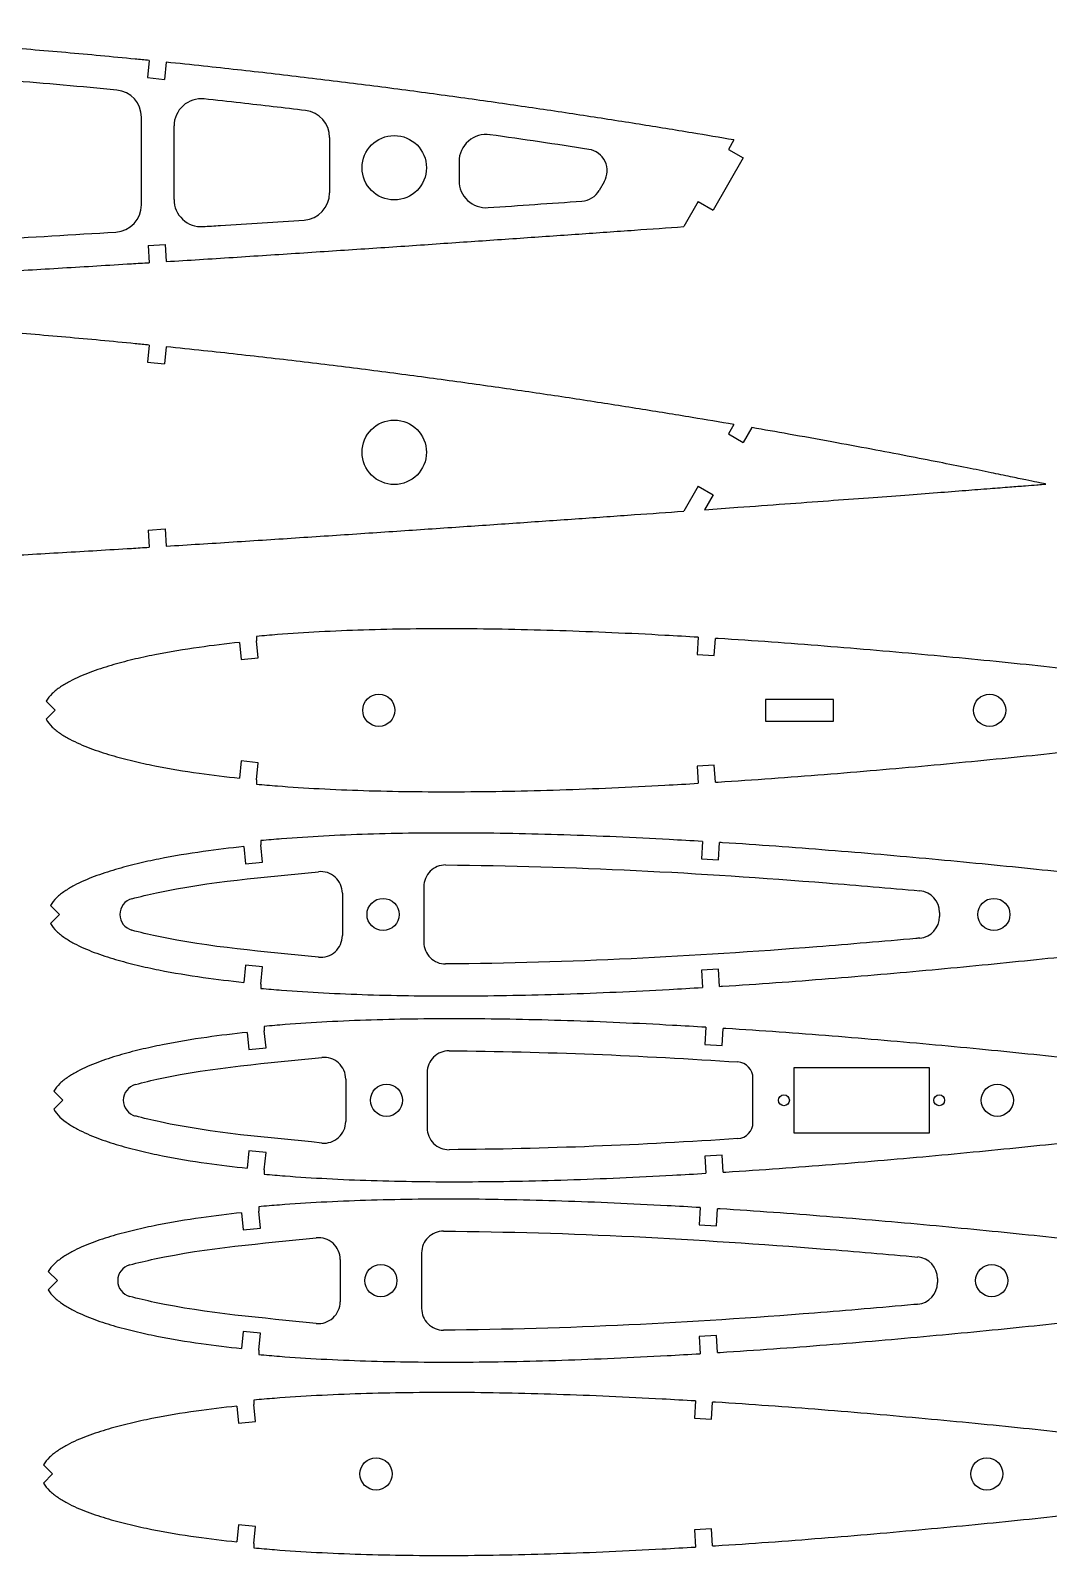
# Model space of a CAD drawing. Header units: millimetres. Extents: x 1 to 808, y 0 to 705.
# Drawn here: x 216.2 to 403.7, y 55.4 to 336.3 of the extents above; entities that cross this region are included whole.
import ezdxf

# ---------------------------------------------------------------- set-up
doc = ezdxf.new("R2010")
doc.units = ezdxf.units.MM

msp = doc.modelspace()

# ---------------------------------------------------------------- linework, layer by layer
at = {"color": 7, "linetype": 'Continuous', "lineweight": 25}
for p, q in [((238.1, 330.73), (237.78, 327.57)), ((241.26, 330.41), (240.94, 327.25)), ((237.78, 327.57), (240.94, 327.25)), ((236.68, 304.13), (236.68, 320.3)), ((242.68, 305.13), (242.68, 318.68)), ((271.32, 316.56), (271.32, 306.34)), ((345.78, 316.1), (344.77, 314.36)), ((295.17, 312.11), (295.17, 308.62)), ((347.52, 312.78), (341.97, 303.16)), ((344.77, 314.36), (347.52, 312.78)), ((321.91, 308.41), (320.99, 306.82)), ((339.22, 304.75), (336.56, 300.14)), ((339.22, 304.75), (341.97, 303.16)), ((237.9, 296.67), (241.06, 296.87)), ((237.9, 296.67), (238.09, 293.5)), ((241.06, 296.87), (241.26, 293.7)), ((238.1, 278.33), (237.78, 275.17)), ((241.26, 278.01), (240.94, 274.85)), ((237.78, 275.17), (240.94, 274.85)), ((345.78, 263.7), (344.77, 261.96)), ((344.77, 261.96), (347.52, 260.37)), ((349.11, 263.12), (347.52, 260.37)), ((339.22, 252.35), (336.56, 247.74)), ((339.22, 252.35), (341.97, 250.76)), ((341.97, 250.76), (340.39, 248.01)), ((237.9, 244.27), (241.06, 244.47)), ((241.06, 244.47), (241.26, 241.3)), ((237.9, 244.27), (238.09, 241.1)), ((257.89, 224.68), (257.89, 223.88)), ((254.73, 223.57), (255.04, 220.41)), ((258.2, 220.72), (257.89, 223.88)), ((339.21, 224.52), (339.02, 221.35)), ((342.18, 221.15), (342.38, 224.32)), ((255.04, 220.41), (258.2, 220.72)), ((339.02, 221.35), (342.18, 221.15)), ((220.8, 211.07), (219.13, 212.74)), ((219.13, 209.41), (220.8, 211.07)), ((364.14, 213.07), (351.64, 213.07)), ((351.64, 213.07), (351.64, 209.07)), ((364.14, 209.07), (364.14, 213.07)), ((351.64, 209.07), (364.14, 209.07)), ((255.04, 201.74), (254.73, 198.58)), ((258.2, 201.43), (255.04, 201.74)), ((257.89, 198.27), (258.2, 201.43)), ((342.18, 201), (339.02, 200.8)), ((339.02, 200.8), (339.21, 197.63)), ((342.38, 197.83), (342.18, 201)), ((257.89, 198.27), (257.89, 197.47)), ((255.52, 185.97), (255.83, 182.81)), ((258.68, 187.08), (258.68, 186.28)), ((258.99, 183.12), (258.68, 186.28)), ((340, 186.92), (339.8, 183.75)), ((342.97, 183.56), (343.17, 186.73)), ((255.83, 182.81), (258.99, 183.12)), ((339.8, 183.75), (342.97, 183.56)), ((273.68, 177.38), (273.68, 169.59)), ((288.68, 178.59), (288.68, 168.37)), ((221.58, 173.48), (219.92, 175.14)), ((219.92, 171.81), (221.58, 173.48)), ((383.68, 173.85), (383.68, 173.11)), ((255.83, 164.14), (255.52, 160.98)), ((258.99, 163.83), (255.83, 164.14)), ((258.68, 160.67), (258.99, 163.83)), ((342.97, 163.4), (339.8, 163.2)), ((339.8, 163.2), (340, 160.03)), ((343.17, 160.23), (342.97, 163.4)), ((258.68, 160.67), (258.68, 159.87)), ((256.15, 151.76), (256.46, 148.6)), ((259.31, 152.87), (259.31, 152.07)), ((259.62, 148.91), (259.31, 152.07)), ((340.63, 152.71), (340.44, 149.54)), ((343.61, 149.34), (343.8, 152.51)), ((256.46, 148.6), (259.62, 148.91)), ((340.44, 149.54), (343.61, 149.34)), ((289.31, 144.37), (289.31, 134.16)), ((349.31, 135.2), (349.31, 143.33)), ((381.81, 145.26), (356.81, 145.26)), ((356.81, 145.26), (356.81, 133.26)), ((381.81, 133.26), (381.81, 145.26)), ((222.22, 139.26), (220.55, 140.93)), ((274.31, 143.16), (274.31, 135.37)), ((220.55, 137.6), (222.22, 139.26)), ((356.81, 133.26), (381.81, 133.26)), ((256.46, 129.93), (256.15, 126.77)), ((259.62, 129.62), (256.46, 129.93)), ((259.31, 126.46), (259.62, 129.62)), ((343.61, 129.18), (340.44, 128.99)), ((343.8, 126.02), (343.61, 129.18)), ((259.31, 126.46), (259.31, 125.66)), ((340.44, 128.99), (340.63, 125.82)), ((255.12, 118.55), (255.43, 115.39)), ((258.28, 119.65), (258.28, 118.86)), ((258.59, 115.7), (258.28, 118.86)), ((339.6, 119.49), (339.4, 116.32)), ((342.57, 116.13), (342.77, 119.3)), ((255.43, 115.39), (258.59, 115.7)), ((339.4, 116.32), (342.57, 116.13)), ((273.28, 109.95), (273.28, 102.16)), ((288.28, 111.16), (288.28, 100.94)), ((221.19, 106.05), (219.52, 107.71)), ((219.52, 104.38), (221.19, 106.05)), ((383.28, 106.42), (383.28, 105.68)), ((255.43, 96.71), (255.12, 93.55)), ((258.59, 96.4), (255.43, 96.71)), ((258.28, 93.24), (258.59, 96.4)), ((342.57, 95.97), (339.4, 95.77)), ((339.4, 95.77), (339.6, 92.6)), ((342.77, 92.8), (342.57, 95.97)), ((258.28, 93.24), (258.28, 92.44)), ((254.23, 82.94), (254.54, 79.78)), ((257.38, 84.05), (257.38, 83.25)), ((257.7, 80.09), (257.38, 83.25)), ((338.71, 83.89), (338.51, 80.72)), ((341.68, 80.53), (341.88, 83.69)), ((254.54, 79.78), (257.7, 80.09)), ((338.51, 80.72), (341.68, 80.53)), ((220.29, 70.45), (218.63, 72.11)), ((218.63, 68.78), (220.29, 70.45)), ((254.54, 61.11), (254.23, 57.95)), ((257.7, 60.8), (254.54, 61.11)), ((257.38, 57.64), (257.7, 60.8)), ((341.68, 60.37), (338.51, 60.17)), ((338.51, 60.17), (338.71, 57)), ((341.88, 57.2), (341.68, 60.37)), ((257.38, 57.64), (257.38, 56.84))]:
    msp.add_line(p, q, dxfattribs=at)
for centre, radius in [((283.24, 310.98), 5.93), ((283.24, 258.58), 5.93), ((280.39, 211.07), 2.96), ((392.89, 211.07), 2.96), ((281.18, 173.48), 2.96), ((393.68, 173.48), 2.96), ((281.81, 139.26), 2.96), ((394.31, 139.26), 2.96), ((355.01, 139.26), 1), ((383.61, 139.26), 1), ((280.78, 106.05), 2.96), ((393.28, 106.05), 2.96), ((279.88, 70.45), 2.96), ((392.38, 70.45), 2.96)]:
    msp.add_circle(centre, radius, dxfattribs=at)
for centre, radius, start, end in [((231.68, 320.3), 5, 0, 84.5284), ((247.68, 318.68), 5, 83.8714, 180), ((266.32, 316.56), 5, 0, 83.1501), ((300.17, 312.11), 5, 81.895, 180), ((318.45, 310.41), 4, 330, 81.2359), ((266.32, 306.34), 5, 273.7695, 0), ((300.17, 308.62), 5, 180, 273.9333), ((317.53, 308.82), 4, 274.0041, 330), ((231.68, 304.13), 5, 273.4985, 0), ((247.68, 305.13), 5, 180, 273.6427), ((292.68, 178.59), 4, 89.6124, 180), ((269.68, 177.38), 4, 0, 95.9465), ((379.68, 173.85), 4, 0, 84.7954), ((235.71, 173.48), 3, 105.2264, 254.7729), ((379.68, 173.11), 4, 275.2043, 0), ((269.68, 169.59), 4, 264.1152, 0), ((292.68, 168.37), 4, 180, 270.3768), ((270.31, 143.16), 4, 0, 95.9465), ((293.31, 144.37), 4, 89.6124, 180), ((346.31, 143.33), 3, 0, 86.2232), ((236.34, 139.26), 3, 105.2264, 254.7729), ((270.31, 135.37), 4, 264.1152, 0), ((346.31, 135.2), 3, 273.7769, 0), ((293.31, 134.16), 4, 180, 270.3768), ((292.28, 111.16), 4, 89.6124, 180), ((269.28, 109.95), 4, 0, 95.9465), ((379.28, 106.42), 4, 0, 84.7954), ((235.31, 106.05), 3, 105.2264, 254.7729), ((379.28, 105.68), 4, 275.2043, 0), ((269.28, 102.16), 4, 264.1152, 0), ((292.28, 100.94), 4, 180, 270.3768)]:
    msp.add_arc(centre, radius, start, end, dxfattribs=at)
for points, knots in [([(238.1, 330.73), (237.24, 330.81), (232.12, 331.32), (222.72, 332.2), (209.88, 333.27), (197.01, 334.21), (184.17, 335), (171.38, 335.65), (160.75, 336.05), (154.38, 336.21), (152.24, 336.25)], [0.2047656, 0.2047656, 0.2047656, 0.2047656, 0.2079495, 0.2236526, 0.2394488, 0.2552737, 0.271062, 0.286749, 0.3023145, 0.3101536, 0.3101536, 0.3101536, 0.3101536]), ([(232.15, 325.28), (225.58, 325.91), (211.91, 327.12), (191.14, 328.62), (173.24, 329.58), (162.48, 329.97), (158.8, 330.08)], [0.21137482, 0.21137482, 0.21137482, 0.21137482, 0.23574276, 0.26201823, 0.28829371, 0.30189966, 0.30189966, 0.30189966, 0.30189966]), ([(345.78, 316.1), (343.22, 316.54), (337.42, 317.51), (328.2, 319.02), (317.96, 320.61), (307.24, 322.22), (296.09, 323.81), (284.55, 325.37), (272.67, 326.88), (260.5, 328.34), (249.99, 329.5), (243.55, 330.18), (241.26, 330.41)], [0.0716548, 0.0716548, 0.0716548, 0.0716548, 0.0811828, 0.0932621, 0.1059726, 0.1192627, 0.1330762, 0.1473568, 0.162046, 0.1770824, 0.1924049, 0.2008773, 0.2008773, 0.2008773, 0.2008773]), ([(266.91, 321.52), (262.93, 322), (256.69, 322.72), (250.46, 323.41), (248.21, 323.65)], [0.16838073, 0.16838073, 0.16838073, 0.16838073, 0.18319181, 0.19152526, 0.19152526, 0.19152526, 0.19152526]), ([(248, 300.14), (249.07, 300.21), (255.28, 300.6), (261.5, 301.01), (266.65, 301.35)], [0.80986011, 0.80986011, 0.80986011, 0.80986011, 0.81380317, 0.83276585, 0.83276585, 0.83276585, 0.83276585]), ([(158.85, 295.38), (161.12, 295.47), (170.52, 295.85), (187.03, 296.59), (209.15, 297.77), (224.13, 298.66), (231.98, 299.14)], [0.70034653, 0.70034653, 0.70034653, 0.70034653, 0.70870128, 0.73497675, 0.76125223, 0.79019245, 0.79019245, 0.79019245, 0.79019245]), ([(241.26, 293.7), (243.29, 293.83), (249.45, 294.22), (259.65, 294.87), (271.78, 295.67), (283.63, 296.46), (295.16, 297.25), (306.32, 298.02), (317.06, 298.76), (327.1, 299.47), (333.54, 299.93), (336.56, 300.14)], [0.8011298, 0.8011298, 0.8011298, 0.8011298, 0.8086097, 0.8237868, 0.8386904, 0.8532584, 0.8674312, 0.8811492, 0.8943553, 0.9069945, 0.9181103, 0.9181103, 0.9181103, 0.9181103]), ([(152.24, 289.12), (154.44, 289.21), (160.8, 289.45), (171.37, 289.87), (183.98, 290.45), (196.68, 291.1), (209.42, 291.79), (222.13, 292.53), (231.69, 293.11), (237, 293.44), (238.09, 293.5)], [0.6919612, 0.6919612, 0.6919612, 0.6919612, 0.700055, 0.7153339, 0.7308256, 0.7464236, 0.7620645, 0.7776851, 0.7932212, 0.7972414, 0.7972414, 0.7972414, 0.7972414]), ([(238.1, 278.33), (237.24, 278.41), (232.12, 278.92), (222.72, 279.79), (209.88, 280.86), (197.01, 281.8), (184.17, 282.6), (171.38, 283.24), (160.75, 283.65), (154.38, 283.81), (152.24, 283.85)], [0.2047656, 0.2047656, 0.2047656, 0.2047656, 0.2079495, 0.2236526, 0.2394488, 0.2552737, 0.271062, 0.286749, 0.3023145, 0.3101536, 0.3101536, 0.3101536, 0.3101536]), ([(345.78, 263.7), (343.22, 264.14), (337.42, 265.11), (328.2, 266.61), (317.96, 268.21), (307.24, 269.82), (296.09, 271.4), (284.55, 272.96), (272.67, 274.48), (260.5, 275.93), (249.99, 277.1), (243.55, 277.77), (241.26, 278.01)], [0.0716548, 0.0716548, 0.0716548, 0.0716548, 0.0811828, 0.0932621, 0.1059726, 0.1192627, 0.1330762, 0.1473568, 0.162046, 0.1770824, 0.1924049, 0.2008773, 0.2008773, 0.2008773, 0.2008773]), ([(340.39, 248.01), (342.44, 248.16), (347.38, 248.51), (354.99, 249.07), (363.01, 249.65), (370.38, 250.2), (377.06, 250.7), (383.02, 251.15), (388.25, 251.55), (392.69, 251.9), (396.4, 252.18), (399.19, 252.41), (401.44, 252.56), (402.36, 252.68), (403.46, 252.71), (402.37, 252.88), (401.47, 253.11), (399.26, 253.55), (396.52, 254.13), (392.88, 254.88), (388.5, 255.77), (383.36, 256.79), (377.48, 257.94), (370.88, 259.2), (363.6, 260.55), (356.27, 261.87), (351.36, 262.73), (349.11, 263.12)], [0.9228056, 0.9228056, 0.9228056, 0.9228056, 0.9303617, 0.9409915, 0.9508571, 0.9599165, 0.9681315, 0.9754664, 0.981889, 0.9873721, 0.9918912, 0.995427, 0.997964, 0.9994905, 1, 1.0005094, 1.0020365, 1.0045734, 1.0081105, 1.0126329, 1.018121, 1.0245526, 1.0318998, 1.0401327, 1.049217, 1.0591146, 1.0675107, 1.0675107, 1.0675107, 1.0675107]), ([(241.26, 241.3), (243.29, 241.43), (249.45, 241.81), (259.65, 242.47), (271.78, 243.27), (283.63, 244.06), (295.16, 244.85), (306.32, 245.61), (317.06, 246.36), (327.1, 247.07), (333.54, 247.52), (336.56, 247.74)], [0.8011298, 0.8011298, 0.8011298, 0.8011298, 0.8086097, 0.8237868, 0.8386904, 0.8532584, 0.8674312, 0.8811492, 0.8943553, 0.9069945, 0.9181103, 0.9181103, 0.9181103, 0.9181103]), ([(152.24, 236.72), (154.44, 236.8), (160.8, 237.05), (171.37, 237.47), (183.98, 238.05), (196.68, 238.7), (209.42, 239.39), (222.13, 240.13), (231.69, 240.7), (237, 241.03), (238.09, 241.1)], [0.6919612, 0.6919612, 0.6919612, 0.6919612, 0.700055, 0.7153339, 0.7308256, 0.7464236, 0.7620645, 0.7776851, 0.7932212, 0.7972414, 0.7972414, 0.7972414, 0.7972414]), ([(339.21, 224.52), (337.17, 224.64), (331.88, 224.95), (323.38, 225.37), (313.77, 225.74), (304.34, 225.98), (295.15, 226.1), (286.26, 226.06), (277.71, 225.88), (269.56, 225.54), (263, 225.12), (259.16, 224.8), (257.89, 224.68)], [0.2538428, 0.2538428, 0.2538428, 0.2538428, 0.2658843, 0.2850258, 0.3039219, 0.3224568, 0.3405205, 0.3580039, 0.3748053, 0.3908272, 0.4059778, 0.4134953, 0.4134953, 0.4134953, 0.4134953]), ([(254.73, 223.57), (252.24, 223.31), (247.02, 222.68), (240.46, 221.6), (235.07, 220.43), (231.08, 219.38), (227.17, 218.1), (224.05, 216.76), (221.74, 215.4), (220.21, 214.2), (219.41, 213.25), (219.13, 212.74)], [0.41988601, 0.41988601, 0.41988601, 0.41988601, 0.43464345, 0.45098258, 0.45915215, 0.46732172, 0.47549129, 0.48366086, 0.48774565, 0.49183043, 0.49583611, 0.49583611, 0.49583611, 0.49583611]), ([(422.93, 216.93), (420.74, 217.18), (415.83, 217.74), (408.07, 218.6), (399.52, 219.5), (390.63, 220.39), (381.44, 221.26), (372.01, 222.1), (362.41, 222.9), (352.68, 223.64), (345.99, 224.09), (342.55, 224.31), (342.38, 224.32)], [0.0889426, 0.0889426, 0.0889426, 0.0889426, 0.1018998, 0.1180043, 0.1348946, 0.1524657, 0.1706094, 0.1892117, 0.2081586, 0.2273316, 0.2466133, 0.2476151, 0.2476151, 0.2476151, 0.2476151]), ([(219.13, 209.41), (219.41, 208.9), (220.21, 207.95), (221.74, 206.75), (224.05, 205.39), (227.17, 204.05), (231.08, 202.77), (235.07, 201.72), (240.46, 200.55), (247.02, 199.47), (252.24, 198.84), (254.73, 198.58)], [0.50416389, 0.50416389, 0.50416389, 0.50416389, 0.50816957, 0.51225435, 0.51633914, 0.52450871, 0.53267828, 0.54084785, 0.54901742, 0.56535655, 0.58011399, 0.58011399, 0.58011399, 0.58011399]), ([(342.38, 197.83), (342.55, 197.84), (345.99, 198.06), (352.68, 198.51), (362.41, 199.25), (372.01, 200.05), (381.44, 200.89), (390.63, 201.76), (399.52, 202.65), (407.85, 203.53), (413.2, 204.12), (415.69, 204.4)], [0.7523849, 0.7523849, 0.7523849, 0.7523849, 0.7533867, 0.7726684, 0.7918414, 0.8107883, 0.8293906, 0.8475343, 0.8651054, 0.8819957, 0.8967786, 0.8967786, 0.8967786, 0.8967786]), ([(257.89, 197.47), (259.16, 197.35), (263, 197.03), (269.56, 196.61), (277.71, 196.27), (286.26, 196.09), (295.15, 196.05), (304.34, 196.17), (313.77, 196.41), (323.38, 196.78), (331.88, 197.2), (337.17, 197.51), (339.21, 197.63)], [0.5865047, 0.5865047, 0.5865047, 0.5865047, 0.5940222, 0.6091728, 0.6251947, 0.6419961, 0.6594795, 0.6775432, 0.6960781, 0.7149742, 0.7341157, 0.7461572, 0.7461572, 0.7461572, 0.7461572]), ([(340, 186.92), (337.96, 187.04), (332.67, 187.35), (324.17, 187.77), (314.56, 188.14), (305.13, 188.39), (295.94, 188.5), (287.04, 188.46), (278.5, 188.28), (270.35, 187.94), (263.79, 187.52), (259.95, 187.2), (258.68, 187.08)], [0.2538428, 0.2538428, 0.2538428, 0.2538428, 0.2658843, 0.2850258, 0.3039219, 0.3224568, 0.3405205, 0.3580039, 0.3748053, 0.3908272, 0.4059778, 0.4134953, 0.4134953, 0.4134953, 0.4134953]), ([(255.52, 185.97), (253.03, 185.71), (247.8, 185.08), (241.25, 184), (235.86, 182.83), (231.87, 181.79), (227.96, 180.5), (224.83, 179.16), (222.53, 177.8), (220.99, 176.61), (220.2, 175.65), (219.92, 175.14)], [0.41988601, 0.41988601, 0.41988601, 0.41988601, 0.43464345, 0.45098258, 0.45915215, 0.46732172, 0.47549129, 0.48366086, 0.48774565, 0.49183043, 0.49583611, 0.49583611, 0.49583611, 0.49583611]), ([(423.71, 179.33), (421.53, 179.58), (416.62, 180.14), (408.86, 181), (400.31, 181.9), (391.42, 182.79), (382.23, 183.66), (372.8, 184.51), (363.19, 185.3), (353.47, 186.04), (346.78, 186.5), (343.34, 186.71), (343.17, 186.73)], [0.0889426, 0.0889426, 0.0889426, 0.0889426, 0.1018998, 0.1180043, 0.1348946, 0.1524657, 0.1706094, 0.1892117, 0.2081586, 0.2273316, 0.2466133, 0.2476151, 0.2476151, 0.2476151, 0.2476151]), ([(292.7, 182.59), (316.07, 182.43), (339.47, 181.16), (368.59, 178.84), (374.32, 178.35), (380.04, 177.83)], [0.536038, 0.536038, 0.536038, 0.536038, 1.410041, 1.410041, 1.624003, 1.624003, 1.624003, 1.624003]), ([(234.92, 176.37), (236.43, 176.78), (237.95, 177.14), (249.27, 179.57), (259.3, 180.32), (269.26, 181.35)], [-0.886951, -0.886951, -0.886951, -0.886951, -0.670402, -0.670402, 0.716549, 0.716549, 0.716549, 0.716549]), ([(219.92, 171.81), (220.2, 171.3), (220.99, 170.35), (222.53, 169.15), (224.83, 167.79), (227.96, 166.45), (231.87, 165.17), (235.86, 164.12), (241.25, 162.95), (247.8, 161.87), (253.03, 161.24), (255.52, 160.98)], [0.50416389, 0.50416389, 0.50416389, 0.50416389, 0.50816957, 0.51225435, 0.51633914, 0.52450871, 0.53267828, 0.54084785, 0.54901742, 0.56535655, 0.58011399, 0.58011399, 0.58011399, 0.58011399]), ([(269.27, 165.61), (259.29, 166.64), (249.26, 167.39), (237.96, 169.81), (236.44, 170.17), (234.92, 170.58)], [0.282809, 0.282809, 0.282809, 0.282809, 1.669293, 1.669293, 1.886485, 1.886485, 1.886485, 1.886485]), ([(380.04, 169.12), (379.8, 169.1), (379.56, 169.08), (373.23, 168.51), (367.15, 167.99), (338.27, 165.73), (315.47, 164.52), (292.7, 164.37)], [-0.685737, -0.685737, -0.685737, -0.685737, -0.675894, -0.675894, -0.425894, -0.425894, 0.509843, 0.509843, 0.509843, 0.509843]), ([(343.17, 160.23), (343.34, 160.24), (346.78, 160.46), (353.47, 160.91), (363.19, 161.65), (372.8, 162.45), (382.23, 163.29), (391.42, 164.16), (400.31, 165.06), (408.63, 165.93), (413.98, 166.52), (416.48, 166.8)], [0.7523849, 0.7523849, 0.7523849, 0.7523849, 0.7533867, 0.7726684, 0.7918414, 0.8107883, 0.8293906, 0.8475343, 0.8651054, 0.8819957, 0.8967786, 0.8967786, 0.8967786, 0.8967786]), ([(258.68, 159.87), (259.95, 159.76), (263.79, 159.43), (270.35, 159.01), (278.5, 158.67), (287.04, 158.49), (295.94, 158.46), (305.13, 158.57), (314.56, 158.81), (324.17, 159.18), (332.67, 159.61), (337.96, 159.91), (340, 160.03)], [0.5865047, 0.5865047, 0.5865047, 0.5865047, 0.5940222, 0.6091728, 0.6251947, 0.6419961, 0.6594795, 0.6775432, 0.6960781, 0.7149742, 0.7341157, 0.7461572, 0.7461572, 0.7461572, 0.7461572]), ([(256.15, 151.76), (253.67, 151.5), (248.44, 150.87), (241.88, 149.79), (236.49, 148.62), (232.5, 147.57), (228.6, 146.29), (225.47, 144.95), (223.16, 143.59), (221.63, 142.39), (220.83, 141.44), (220.55, 140.93)], [0.41988601, 0.41988601, 0.41988601, 0.41988601, 0.43464345, 0.45098258, 0.45915215, 0.46732172, 0.47549129, 0.48366086, 0.48774565, 0.49183043, 0.49583611, 0.49583611, 0.49583611, 0.49583611]), ([(340.63, 152.71), (338.59, 152.83), (333.3, 153.13), (324.8, 153.56), (315.19, 153.93), (305.76, 154.17), (296.57, 154.28), (287.68, 154.25), (279.13, 154.07), (270.98, 153.73), (264.42, 153.31), (260.58, 152.98), (259.31, 152.87)], [0.2538428, 0.2538428, 0.2538428, 0.2538428, 0.2658843, 0.2850258, 0.3039219, 0.3224568, 0.3405205, 0.3580039, 0.3748053, 0.3908272, 0.4059778, 0.4134953, 0.4134953, 0.4134953, 0.4134953]), ([(424.35, 145.11), (422.16, 145.37), (417.25, 145.93), (409.49, 146.78), (400.95, 147.68), (392.05, 148.58), (382.86, 149.45), (373.43, 150.29), (363.83, 151.09), (354.1, 151.83), (347.41, 152.28), (343.97, 152.5), (343.8, 152.51)], [0.0889426, 0.0889426, 0.0889426, 0.0889426, 0.1018998, 0.1180043, 0.1348946, 0.1524657, 0.1706094, 0.1892117, 0.2081586, 0.2273316, 0.2466133, 0.2476151, 0.2476151, 0.2476151, 0.2476151]), ([(235.56, 142.16), (237.06, 142.57), (238.58, 142.93), (249.9, 145.36), (259.93, 146.1), (269.9, 147.14)], [-0.886951, -0.886951, -0.886951, -0.886951, -0.670402, -0.670402, 0.716549, 0.716549, 0.716549, 0.716549]), ([(220.55, 137.6), (220.83, 137.09), (221.63, 136.13), (223.16, 134.94), (225.47, 133.58), (228.6, 132.24), (232.5, 130.96), (236.49, 129.91), (241.88, 128.74), (248.44, 127.66), (253.67, 127.03), (256.15, 126.77)], [0.50416389, 0.50416389, 0.50416389, 0.50416389, 0.50816957, 0.51225435, 0.51633914, 0.52450871, 0.53267828, 0.54084785, 0.54901742, 0.56535655, 0.58011399, 0.58011399, 0.58011399, 0.58011399]), ([(269.9, 131.39), (259.92, 132.42), (249.89, 133.17), (238.59, 135.6), (237.07, 135.96), (235.56, 136.37)], [0.282809, 0.282809, 0.282809, 0.282809, 1.669293, 1.669293, 1.886485, 1.886485, 1.886485, 1.886485]), ([(343.8, 126.02), (343.97, 126.03), (347.41, 126.24), (354.1, 126.7), (363.83, 127.44), (373.43, 128.23), (382.86, 129.08), (392.05, 129.95), (400.95, 130.84), (409.27, 131.72), (414.62, 132.31), (417.11, 132.59)], [0.7523849, 0.7523849, 0.7523849, 0.7523849, 0.7533867, 0.7726684, 0.7918414, 0.8107883, 0.8293906, 0.8475343, 0.8651054, 0.8819957, 0.8967786, 0.8967786, 0.8967786, 0.8967786]), ([(259.31, 125.66), (260.58, 125.54), (264.42, 125.22), (270.98, 124.8), (279.13, 124.46), (287.68, 124.28), (296.57, 124.24), (305.76, 124.35), (315.19, 124.6), (324.8, 124.97), (333.3, 125.39), (338.59, 125.7), (340.63, 125.82)], [0.5865047, 0.5865047, 0.5865047, 0.5865047, 0.5940222, 0.6091728, 0.6251947, 0.6419961, 0.6594795, 0.6775432, 0.6960781, 0.7149742, 0.7341157, 0.7461572, 0.7461572, 0.7461572, 0.7461572]), ([(339.6, 119.49), (337.56, 119.62), (332.27, 119.92), (323.77, 120.34), (314.16, 120.71), (304.73, 120.96), (295.54, 121.07), (286.64, 121.04), (278.1, 120.85), (269.95, 120.51), (263.39, 120.09), (259.55, 119.77), (258.28, 119.65)], [0.2538428, 0.2538428, 0.2538428, 0.2538428, 0.2658843, 0.2850258, 0.3039219, 0.3224568, 0.3405205, 0.3580039, 0.3748053, 0.3908272, 0.4059778, 0.4134953, 0.4134953, 0.4134953, 0.4134953]), ([(255.12, 118.55), (252.63, 118.28), (247.4, 117.65), (240.85, 116.57), (235.46, 115.4), (231.47, 114.36), (227.56, 113.08), (224.44, 111.73), (222.13, 110.37), (220.59, 109.18), (219.8, 108.22), (219.52, 107.71)], [0.41988601, 0.41988601, 0.41988601, 0.41988601, 0.43464345, 0.45098258, 0.45915215, 0.46732172, 0.47549129, 0.48366086, 0.48774565, 0.49183043, 0.49583611, 0.49583611, 0.49583611, 0.49583611]), ([(423.31, 111.9), (421.13, 112.15), (416.22, 112.71), (408.46, 113.57), (399.91, 114.47), (391.02, 115.36), (381.83, 116.24), (372.4, 117.08), (362.79, 117.87), (353.07, 118.61), (346.38, 119.07), (342.94, 119.29), (342.77, 119.3)], [0.0889426, 0.0889426, 0.0889426, 0.0889426, 0.1018998, 0.1180043, 0.1348946, 0.1524657, 0.1706094, 0.1892117, 0.2081586, 0.2273316, 0.2466133, 0.2476151, 0.2476151, 0.2476151, 0.2476151]), ([(292.3, 115.16), (315.67, 115), (339.07, 113.73), (368.19, 111.41), (373.92, 110.92), (379.64, 110.4)], [0.536038, 0.536038, 0.536038, 0.536038, 1.410041, 1.410041, 1.624003, 1.624003, 1.624003, 1.624003]), ([(234.52, 108.94), (236.03, 109.35), (237.55, 109.71), (248.87, 112.14), (258.9, 112.89), (268.86, 113.93)], [-0.886951, -0.886951, -0.886951, -0.886951, -0.670402, -0.670402, 0.716549, 0.716549, 0.716549, 0.716549]), ([(219.52, 104.38), (219.8, 103.88), (220.59, 102.92), (222.13, 101.72), (224.44, 100.37), (227.56, 99.02), (231.47, 97.74), (235.46, 96.69), (240.85, 95.53), (247.4, 94.45), (252.63, 93.81), (255.12, 93.55)], [0.50416389, 0.50416389, 0.50416389, 0.50416389, 0.50816957, 0.51225435, 0.51633914, 0.52450871, 0.53267828, 0.54084785, 0.54901742, 0.56535655, 0.58011399, 0.58011399, 0.58011399, 0.58011399]), ([(268.87, 98.18), (258.89, 99.21), (248.86, 99.96), (237.56, 102.38), (236.04, 102.74), (234.52, 103.15)], [0.282809, 0.282809, 0.282809, 0.282809, 1.669293, 1.669293, 1.886485, 1.886485, 1.886485, 1.886485]), ([(379.64, 101.69), (379.4, 101.67), (379.16, 101.65), (372.84, 101.08), (366.75, 100.56), (337.87, 98.3), (315.07, 97.09), (292.3, 96.94)], [-0.685737, -0.685737, -0.685737, -0.685737, -0.675894, -0.675894, -0.425894, -0.425894, 0.509843, 0.509843, 0.509843, 0.509843]), ([(342.77, 92.8), (342.94, 92.81), (346.38, 93.03), (353.07, 93.49), (362.79, 94.22), (372.4, 95.02), (381.83, 95.86), (391.02, 96.73), (399.91, 97.63), (408.23, 98.5), (413.59, 99.09), (416.08, 99.37)], [0.7523849, 0.7523849, 0.7523849, 0.7523849, 0.7533867, 0.7726684, 0.7918414, 0.8107883, 0.8293906, 0.8475343, 0.8651054, 0.8819957, 0.8967786, 0.8967786, 0.8967786, 0.8967786]), ([(258.28, 92.44), (259.55, 92.33), (263.39, 92), (269.95, 91.58), (278.1, 91.24), (286.64, 91.06), (295.54, 91.03), (304.73, 91.14), (314.16, 91.39), (323.77, 91.76), (332.27, 92.18), (337.56, 92.48), (339.6, 92.6)], [0.5865047, 0.5865047, 0.5865047, 0.5865047, 0.5940222, 0.6091728, 0.6251947, 0.6419961, 0.6594795, 0.6775432, 0.6960781, 0.7149742, 0.7341157, 0.7461572, 0.7461572, 0.7461572, 0.7461572]), ([(338.71, 83.89), (336.66, 84.01), (331.37, 84.32), (322.87, 84.74), (313.27, 85.11), (303.84, 85.36), (294.65, 85.47), (285.75, 85.43), (277.2, 85.25), (269.06, 84.91), (262.5, 84.49), (258.66, 84.17), (257.38, 84.05)], [0.2538428, 0.2538428, 0.2538428, 0.2538428, 0.2658843, 0.2850258, 0.3039219, 0.3224568, 0.3405205, 0.3580039, 0.3748053, 0.3908272, 0.4059778, 0.4134953, 0.4134953, 0.4134953, 0.4134953]), ([(254.23, 82.94), (251.74, 82.68), (246.51, 82.05), (239.96, 80.97), (234.57, 79.8), (230.58, 78.75), (226.67, 77.47), (223.54, 76.13), (221.24, 74.77), (219.7, 73.58), (218.91, 72.62), (218.63, 72.11)], [0.41988601, 0.41988601, 0.41988601, 0.41988601, 0.43464345, 0.45098258, 0.45915215, 0.46732172, 0.47549129, 0.48366086, 0.48774565, 0.49183043, 0.49583611, 0.49583611, 0.49583611, 0.49583611]), ([(422.42, 76.3), (420.23, 76.55), (415.33, 77.11), (407.56, 77.97), (399.02, 78.87), (390.12, 79.76), (380.94, 80.63), (371.51, 81.48), (361.9, 82.27), (352.17, 83.01), (345.49, 83.47), (342.04, 83.68), (341.88, 83.69)], [0.0889426, 0.0889426, 0.0889426, 0.0889426, 0.1018998, 0.1180043, 0.1348946, 0.1524657, 0.1706094, 0.1892117, 0.2081586, 0.2273316, 0.2466133, 0.2476151, 0.2476151, 0.2476151, 0.2476151]), ([(218.63, 68.78), (218.91, 68.27), (219.7, 67.32), (221.24, 66.12), (223.54, 64.76), (226.67, 63.42), (230.58, 62.14), (234.57, 61.09), (239.96, 59.92), (246.51, 58.84), (251.74, 58.21), (254.23, 57.95)], [0.50416389, 0.50416389, 0.50416389, 0.50416389, 0.50816957, 0.51225435, 0.51633914, 0.52450871, 0.53267828, 0.54084785, 0.54901742, 0.56535655, 0.58011399, 0.58011399, 0.58011399, 0.58011399]), ([(341.88, 57.2), (342.04, 57.21), (345.49, 57.43), (352.17, 57.88), (361.9, 58.62), (371.51, 59.42), (380.94, 60.26), (390.12, 61.13), (399.02, 62.02), (407.34, 62.9), (412.69, 63.49), (415.19, 63.77)], [0.7523849, 0.7523849, 0.7523849, 0.7523849, 0.7533867, 0.7726684, 0.7918414, 0.8107883, 0.8293906, 0.8475343, 0.8651054, 0.8819957, 0.8967786, 0.8967786, 0.8967786, 0.8967786]), ([(257.38, 56.84), (258.66, 56.73), (262.5, 56.4), (269.06, 55.98), (277.2, 55.64), (285.75, 55.46), (294.65, 55.43), (303.84, 55.54), (313.27, 55.78), (322.87, 56.15), (331.37, 56.57), (336.66, 56.88), (338.71, 57)], [0.5865047, 0.5865047, 0.5865047, 0.5865047, 0.5940222, 0.6091728, 0.6251947, 0.6419961, 0.6594795, 0.6775432, 0.6960781, 0.7149742, 0.7341157, 0.7461572, 0.7461572, 0.7461572, 0.7461572])]:
    msp.add_open_spline(points, degree=3, knots=knots, dxfattribs=at)
for points in [[(319.06, 314.37), (313, 315.3), (306.94, 316.2), (300.87, 317.06)], [(300.51, 303.63), (306.28, 304.03), (312.04, 304.43), (317.81, 304.83)], [(293.34, 148.37), (311.05, 148.25), (328.78, 147.49), (346.51, 146.32)], [(346.51, 132.2), (328.78, 131.03), (311.05, 130.27), (293.34, 130.16)]]:
    msp.add_open_spline(points, degree=3, dxfattribs=at)

doc.saveas('drawing.dxf')
